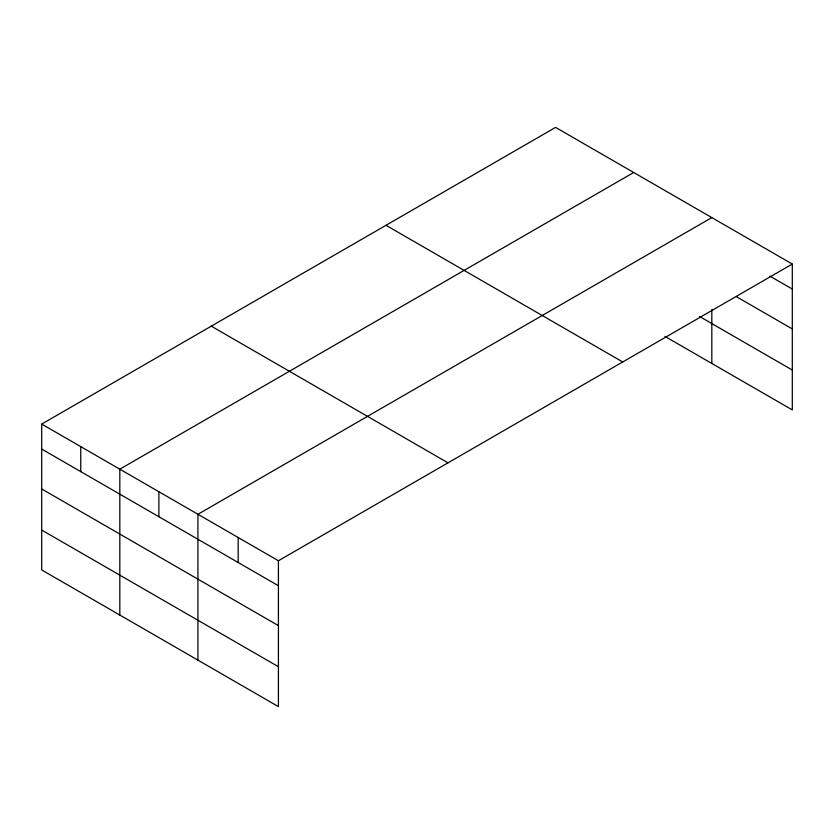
<?xml version="1.0" encoding="UTF-8"?>
<svg xmlns="http://www.w3.org/2000/svg" width="834" height="834" viewBox="0 0 834 834"><rect width="100%" height="100%" fill="white"/><g stroke="black" fill="none" stroke-linecap="round" stroke-linejoin="round"><path stroke-width="1.25" d="M792.3 264.055L555.58 127.394L41.7 424.079L41.7 569.945L278.42 706.606L278.42 560.75L792.3 264.055L792.3 409.921L664.948 336.394M633.704 172.492L119.815 469.177L119.815 615.044M711.819 217.591L197.929 514.276L197.929 660.142M769.938 276.148L792.3 289.054M736.412 296.675L792.3 328.94M699.538 316.482L792.3 370.035M386.006 225.295L622.717 361.966M211.283 326.167L447.994 462.839M41.7 424.079L278.42 560.75M41.7 449.067L278.42 585.739M41.7 488.964L278.42 625.625M41.7 530.059L278.42 666.72M711.819 309.445L711.819 363.457M238.18 537.513L238.18 562.502M158.877 491.726L158.877 516.726M80.762 446.628L80.762 471.627"/></g></svg>
